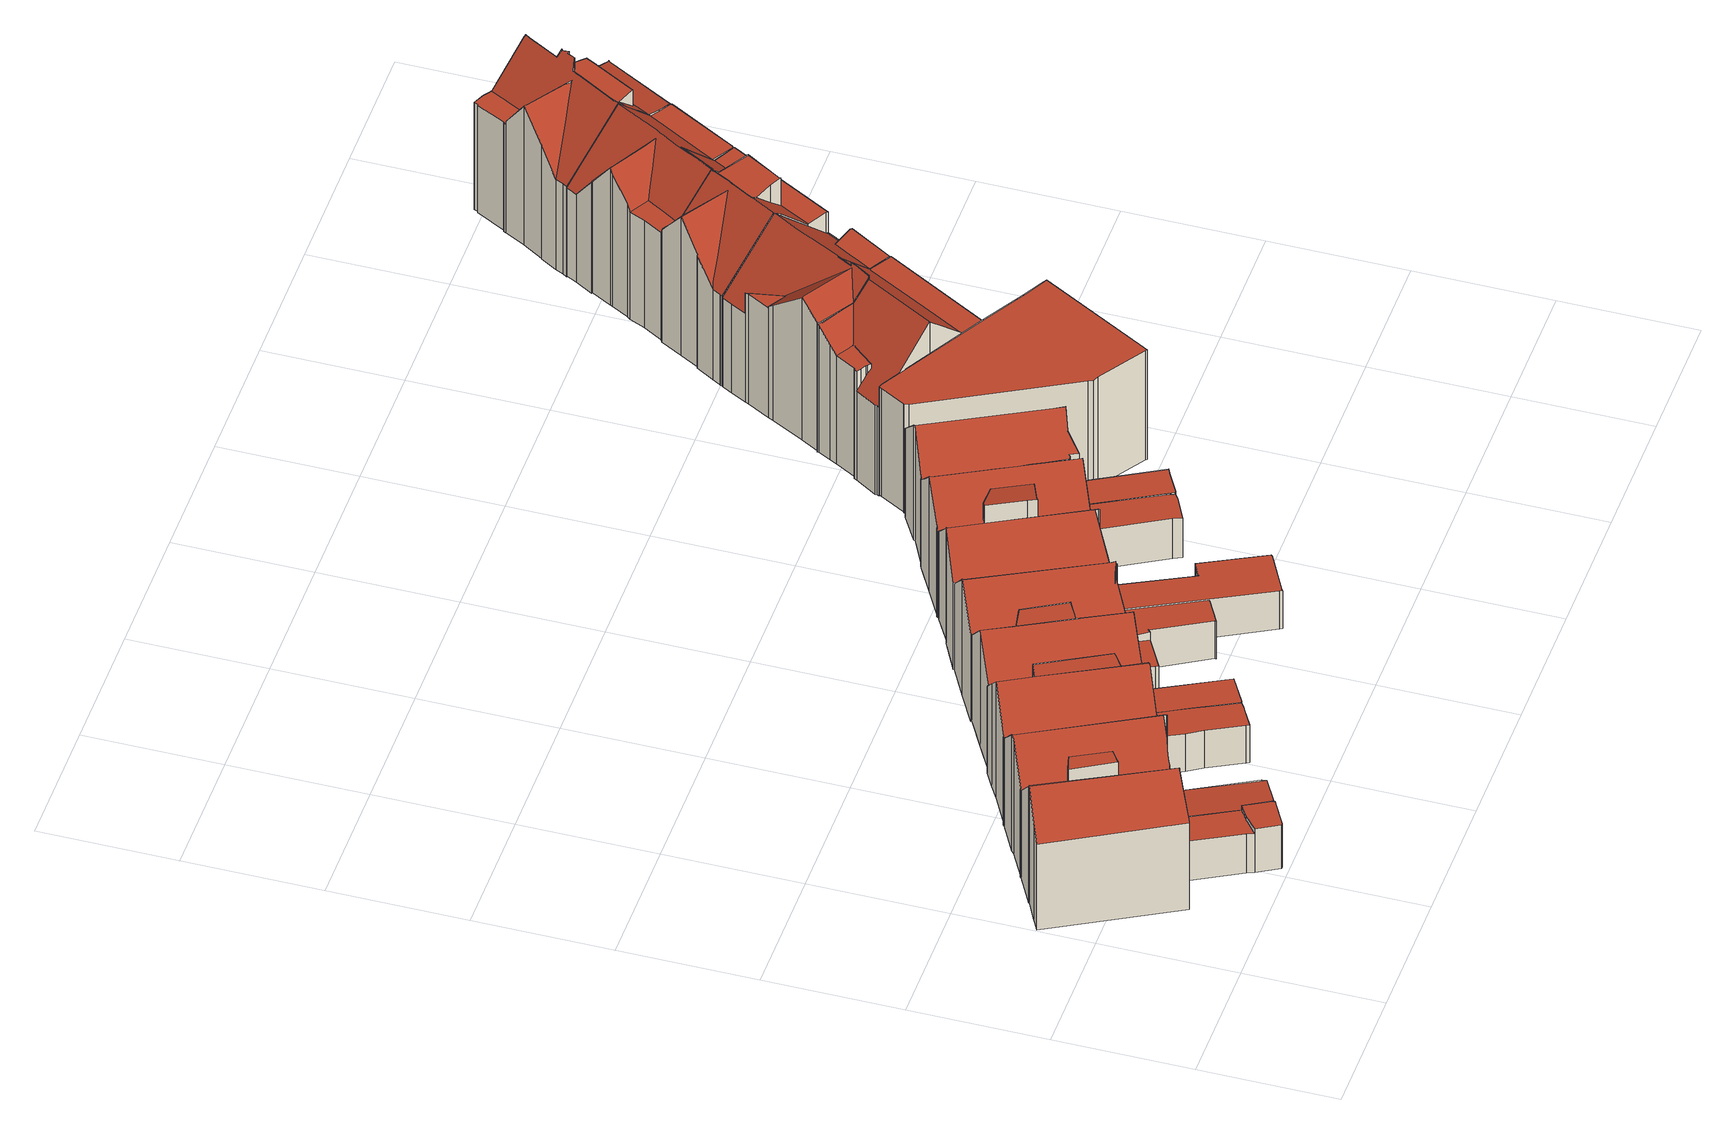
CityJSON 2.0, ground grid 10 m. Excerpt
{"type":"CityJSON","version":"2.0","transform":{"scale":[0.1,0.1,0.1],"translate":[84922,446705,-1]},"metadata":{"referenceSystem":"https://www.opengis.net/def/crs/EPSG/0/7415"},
"CityObjects":{
"building1":{"type":"Building","attributes":{"dak_type":"slanted","data_area":65.31,"data_coverage":0.922,"geconstateerd":false,"gid":18957135,"h_dak_50p":8.48,"h_dak_70p":9.11,"h_dak_max":10.14,"h_dak_min":3.15,"h_maaiveld":-0.09,"kas_warenhuis":false,"lod11_replace":false,"ondergronds_type":"above ground","oorspronkelijkbouwjaar":1916,"pw_actueel":"yes","pw_bron":"ahn3","reconstructie_methode":"tudelft3d-geoflow","reconstruction_skipped":false,"rmse_lod12":2.58,"rmse_lod13":0.845,"rmse_lod22":0.234,"rn":1,"status":"Pand in gebruik","t_run":168.91,"val3dity_codes_lod12":"[]","val3dity_codes_lod13":"[]","val3dity_codes_lod22":"[]"},"children":["building1-1"]},
"building1-1":{"type":"BuildingPart","parents":["building1"],"geometry":[{"type":"Solid","lod":"2.2","boundaries":[[[[0,1,2,3,4,5,6,7,8,9,10,11,12,13,14,15,16,17,18,19,20,21,22]],[[23,0,22,24]],[[25,8,7,26]],[[27,17,16,28]],[[29,21,20,30]],[[31,13,12,32]],[[33,15,14,34]],[[26,7,35]],[[36,6,5,37]],[[37,5,4,38]],[[24,22,21,29]],[[34,14,13,31]],[[39,36,40,41]],[[42,18,17,27]],[[43,28,16,15,33]],[[30,20,19,44]],[[45,9,8,25]],[[35,7,6,36,39]],[[46,11,10,47]],[[32,12,11,46]],[[38,4,3,48]],[[49,50,51,52]],[[53,54,55,56]],[[56,55,28,43]],[[44,19,18,42,57]],[[58,59,60,61]],[[57,42,62,63]],[[63,62,59,58]],[[41,40,54,53]],[[61,60,50,49]],[[48,3,2,64]],[[64,2,1,51]],[[52,51,1,0,23]],[[47,10,9,45]],[[47,45,25,26,35,39,46]],[[56,43,33,34,31,32,46,39,41,53]],[[57,63,58,61,49,52,23,24,29,30,44]],[[48,64,51,50,60,59,62,42,27,28,55,54,40,36,37,38]]]],"semantics":{"surfaces":[{"type":"GroundSurface"},{"type":"WallSurface","on_footprint_edge":true},{"type":"WallSurface","on_footprint_edge":false},{"type":"RoofSurface"}],"values":[[0,1,1,1,1,1,1,1,1,1,1,1,2,1,1,1,1,1,1,1,1,2,2,2,1,2,2,2,2,2,1,1,1,1,3,3,3,3]]}}]},
"building2":{"type":"Building","attributes":{"dak_type":"slanted","data_area":64.58,"data_coverage":0.895,"geconstateerd":false,"gid":11190409,"h_dak_50p":8.73,"h_dak_70p":9.2,"h_dak_max":10.21,"h_dak_min":3.21,"h_maaiveld":-0.117,"kas_warenhuis":false,"lod11_replace":false,"ondergronds_type":"above ground","oorspronkelijkbouwjaar":1916,"pw_actueel":"yes","pw_bron":"ahn3","reconstructie_methode":"tudelft3d-geoflow","reconstruction_skipped":false,"rmse_lod12":2.62,"rmse_lod13":0.764,"rmse_lod22":0.153,"rn":1,"status":"Pand in gebruik","t_run":117.61,"val3dity_codes_lod12":"[]","val3dity_codes_lod13":"[]","val3dity_codes_lod22":"[]"},"children":["building2-1"]},
"building2-1":{"type":"BuildingPart","parents":["building2"],"geometry":[{"type":"Solid","lod":"2.2","boundaries":[[[[65,66,67,68,69,70,71,72,73,20,74,75,76,77,78,79,80,81,82,14,83,84,85,86,87,88,89,90,91,92]],[[93,88,87,94]],[[95,89,88,93]],[[96,83,14,34]],[[97,74,20,98]],[[99,75,74,97]],[[100,101,102]],[[103,85,84,104]],[[34,14,82,105]],[[105,82,81,106]],[[107,108,109,110]],[[104,84,83,96]],[[94,87,86,111]],[[112,68,67,113]],[[114,69,68,112]],[[115,70,69,114]],[[116,73,72,117]],[[118,76,75,99]],[[110,109,119,120]],[[121,122,108,107]],[[120,119,123,124]],[[125,80,79,122,121]],[[126,78,77,127]],[[128,125,129,130]],[[124,123,131,132]],[[132,131,133,134]],[[135,92,91,136]],[[134,133,113,137]],[[138,65,92,135]],[[122,79,78,126]],[[139,66,65,138]],[[130,129,140]],[[101,100,106,141]],[[141,106,81,80,125,128]],[[137,113,67,66,139]],[[111,86,85,103]],[[142,90,89,95]],[[98,20,73,116]],[[117,72,71,143]],[[143,71,70,115]],[[127,77,76,118]],[[136,91,90,142]],[[127,118,99,97,98,116,117,143,115,114,112,113,133,131,123,119,109,108,122,126]],[[141,128,130,140,102,101]],[[137,139,138,135,136,142,95,93,94,111,103,144,134]],[[121,107,110,120,124,132,134,144,103,104,96,34,105,106,100,102,140,129,125]]]],"semantics":{"surfaces":[{"type":"GroundSurface"},{"type":"WallSurface","on_footprint_edge":true},{"type":"WallSurface","on_footprint_edge":false},{"type":"RoofSurface"}],"values":[[0,1,1,1,1,1,2,1,1,1,2,1,1,1,1,1,1,1,2,2,2,1,1,2,2,2,1,2,1,1,1,2,2,1,1,1,1,1,1,1,1,1,3,3,3,3]]}}]},
"building3":{"type":"Building","attributes":{"dak_type":"slanted","data_area":63.76,"data_coverage":0.914,"geconstateerd":false,"gid":11190410,"h_dak_50p":8.94,"h_dak_70p":9.2,"h_dak_max":10.23,"h_dak_min":3.28,"h_maaiveld":-0.036,"kas_warenhuis":false,"lod11_replace":false,"ondergronds_type":"above ground","oorspronkelijkbouwjaar":1988,"pw_actueel":"yes","pw_bron":"ahn3","reconstructie_methode":"tudelft3d-geoflow","reconstruction_skipped":false,"rmse_lod12":2.57,"rmse_lod13":0.774,"rmse_lod22":0.239,"rn":1,"status":"Pand in gebruik","t_run":116.67,"val3dity_codes_lod12":"[]","val3dity_codes_lod13":"[]","val3dity_codes_lod22":"[]"},"children":["building3-1"]},
"building3-1":{"type":"BuildingPart","parents":["building3"],"geometry":[{"type":"Solid","lod":"2.2","boundaries":[[[[145,146,147,148,149,150,151,152,153,154,155,156,157,158,159,160,161,162,163,164,165,166,167,168,169,170,171,172,173]],[[174,146,145,175]],[[175,145,173,176]],[[177,178,179,180]],[[181,182,183,184]],[[185,166,165,186]],[[187,170,169,188]],[[189,172,171,190]],[[191,153,152,192]],[[193,150,149,194]],[[195,156,155,196]],[[197,157,156,195]],[[194,149,148,198]],[[148,199,198]],[[199,148,147,200]],[[198,199,178,177]],[[200,147,146,174]],[[201,160,159,202]],[[203,160,201]],[[186,165,164,204]],[[202,159,158,205]],[[206,154,153,191]],[[180,179,182,181]],[[207,208,163,162,209]],[[210,211,209,212]],[[205,158,157,197]],[[176,173,172,189]],[[188,169,168,213]],[[204,164,163,208]],[[214,215,216]],[[211,210,217]],[[218,219,215,214]],[[212,209,162,161,219,218]],[[219,161,160,203]],[[190,171,170,187]],[[184,183,208,207]],[[196,155,154,206]],[[220,151,150,193]],[[192,152,151,220]],[[213,168,167,221]],[[221,167,166,185]],[[213,221,185,186,204,208,183,182,179,178,199,200,174,175,176,189,190,187,188]],[[217,210,212,218,214,216]],[[211,217,216,215,219,203,201,202,205,197,222,223,194,198,177,180,181,184,207,209]],[[192,220,193,194,223,222,197,195,196,206,191]]]],"semantics":{"surfaces":[{"type":"GroundSurface"},{"type":"WallSurface","on_footprint_edge":true},{"type":"WallSurface","on_footprint_edge":false},{"type":"RoofSurface"}],"values":[[0,1,1,2,2,1,1,1,1,1,1,1,1,1,1,2,1,1,1,1,1,1,2,1,2,1,1,1,1,2,2,2,1,1,1,2,1,1,1,1,1,3,3,3,3]]}}]},
"building4":{"type":"Building","attributes":{"dak_type":"slanted","data_area":62.25,"data_coverage":0.888,"geconstateerd":false,"gid":18954920,"h_dak_50p":8.81,"h_dak_70p":9.23,"h_dak_max":10.14,"h_dak_min":3.1,"h_maaiveld":-0.049,"kas_warenhuis":false,"lod11_replace":false,"ondergronds_type":"above ground","oorspronkelijkbouwjaar":1916,"pw_actueel":"yes","pw_bron":"ahn3","reconstructie_methode":"tudelft3d-geoflow","reconstruction_skipped":false,"rmse_lod12":2.67,"rmse_lod13":0.708,"rmse_lod22":0.155,"rn":1,"status":"Pand in gebruik","t_run":142.48,"val3dity_codes_lod12":"[]","val3dity_codes_lod13":"[]","val3dity_codes_lod22":"[]"},"children":["building4-1"]},
"building4-1":{"type":"BuildingPart","parents":["building4"],"geometry":[{"type":"Solid","lod":"2.2","boundaries":[[[[224,225,226,227,228,229,230,231,232,233,234,235,236,237,238,168,239]],[[240,241,242]],[[243,235,234,244]],[[245,225,224,246]],[[246,224,239,247,248]],[[249,227,226,250]],[[213,168,238,251]],[[252,237,236,253]],[[254,255,253,256]],[[247,239,168,213]],[[256,253,236,235,243]],[[257,232,231,258]],[[259,233,232,257]],[[244,234,233,259]],[[260,261,262]],[[258,231,230,263]],[[264,265,255,254]],[[251,238,237,252]],[[248,247,265,264]],[[250,226,225,245]],[[266,267,268,269]],[[267,228,227,249]],[[270,271,262]],[[272,273,229,228,267,266]],[[271,270,273,272]],[[263,230,229,273]],[[269,268,242]],[[261,260,241,240]],[[258,263,273,270,262,261,256,243,244,259,257]],[[251,252,253,255,265,247,213]],[[242,268,267,249,250,240]],[[262,271,272,266,269,242,241,260]],[[248,264,254,256,261,240,250,245,246]]]],"semantics":{"surfaces":[{"type":"GroundSurface"},{"type":"WallSurface","on_footprint_edge":false},{"type":"WallSurface","on_footprint_edge":true},{"type":"RoofSurface"}],"values":[[0,1,2,2,2,2,2,2,1,2,2,2,2,2,1,2,1,2,1,2,1,2,1,2,1,2,1,1,3,3,3,3,3]]}}]},
"building5":{"type":"Building","attributes":{"dak_type":"slanted","data_area":69.75,"data_coverage":0.925,"geconstateerd":false,"gid":17146356,"h_dak_50p":8.34,"h_dak_70p":9.02,"h_dak_max":10.17,"h_dak_min":2.48,"h_maaiveld":-0.096,"kas_warenhuis":false,"lod11_replace":false,"ondergronds_type":"above ground","oorspronkelijkbouwjaar":1916,"pw_actueel":"yes","pw_bron":"ahn3","reconstructie_methode":"tudelft3d-geoflow","reconstruction_skipped":false,"rmse_lod12":3.05,"rmse_lod13":0.82,"rmse_lod22":0.0588,"rn":1,"status":"Pand in gebruik","t_run":112.1,"val3dity_codes_lod12":"[]","val3dity_codes_lod13":"[]","val3dity_codes_lod22":"[]"},"children":["building5-1"]},
"building5-1":{"type":"BuildingPart","parents":["building5"],"geometry":[{"type":"Solid","lod":"2.2","boundaries":[[[[274,275,276,277,278,279,280,281,282,283,284,285,286,287,288,289,290,291,292,293]],[[294,288,287,295]],[[296,279,278,297]],[[298,290,289,299]],[[300,285,284,301]],[[302,286,285,300,303]],[[304,276,275,305]],[[306,277,276,304]],[[295,287,286,302]],[[307,308,309,310]],[[311,312,313,314]],[[299,289,288,294]],[[303,300,315,316]],[[297,278,277,306]],[[310,309,317,318]],[[318,317,281,280,319]],[[316,315,320,321]],[[321,320,308,307,322]],[[314,313,323,324]],[[322,307,312,311]],[[301,284,283,325]],[[325,283,282,326]],[[319,280,279,296]],[[326,282,281,317]],[[327,291,290,298]],[[328,292,291,327]],[[329,330,274,293,331]],[[331,293,292,328]],[[332,333,330,329]],[[324,323,333,332]],[[305,275,274,330]],[[305,330,333,323,313,312,307,310,318,319,296,297,306,304]],[[308,320,315,300,301,325,326,317,309]],[[322,311,334,335,298,299,294,295,302,303,316,321]],[[329,331,328,327,298,335,334,311,314,324,332]]]],"semantics":{"surfaces":[{"type":"GroundSurface"},{"type":"WallSurface","on_footprint_edge":true},{"type":"WallSurface","on_footprint_edge":false},{"type":"RoofSurface"}],"values":[[0,1,1,1,1,1,1,1,1,2,2,1,2,1,2,1,2,2,2,2,1,1,1,1,1,1,1,1,2,2,1,3,3,3,3]]}}]},
"building6":{"type":"Building","attributes":{"dak_type":"slanted","data_area":82.34,"data_coverage":0.932,"geconstateerd":false,"gid":11568619,"h_dak_50p":8.04,"h_dak_70p":8.84,"h_dak_max":10.12,"h_dak_min":3.13,"h_maaiveld":-0.106,"kas_warenhuis":false,"lod11_replace":false,"ondergronds_type":"above ground","oorspronkelijkbouwjaar":1916,"pw_actueel":"yes","pw_bron":"ahn3","reconstructie_methode":"tudelft3d-geoflow","reconstruction_skipped":false,"rmse_lod12":3.41,"rmse_lod13":0.689,"rmse_lod22":0.0541,"rn":1,"status":"Pand in gebruik","t_run":122.57,"val3dity_codes_lod12":"[]","val3dity_codes_lod13":"[]","val3dity_codes_lod22":"[]"},"children":["building6-1"]},
"building6-1":{"type":"BuildingPart","parents":["building6"],"geometry":[{"type":"Solid","lod":"2.2","boundaries":[[[[336,292,337,338,339,340,341,342,343,344,345,346,347,348,349,350,351,352,353,354,355,356,357]],[[358,359,360,361]],[[362,342,341,363]],[[364,346,345,365]],[[366,343,342,362]],[[367,338,337,368]],[[369,339,338,367]],[[370,349,348,371]],[[372,347,346,364]],[[373,355,354,374]],[[375,340,339,369]],[[363,341,340,375]],[[376,344,343,366]],[[377,352,351,378]],[[374,354,353,379]],[[379,353,352,377]],[[378,351,350,380]],[[381,359,358]],[[371,348,347,372]],[[380,350,349,370]],[[382,356,355,373]],[[383,357,356,382]],[[359,336,357,383]],[[361,360,384,385]],[[385,384,386,387]],[[387,386,365,388]],[[388,365,345,344,376]],[[389,292,336,359,381]],[[368,337,292,389]],[[383,382,373,374,379,377,378,380,370,371,372,364,365,386,384,360,359]],[[385,387,388,376,366,362,363,375,390]],[[381,358,361,385,390,375,369,367,368,389]]]],"semantics":{"surfaces":[{"type":"GroundSurface"},{"type":"WallSurface","on_footprint_edge":false},{"type":"WallSurface","on_footprint_edge":true},{"type":"RoofSurface"}],"values":[[0,1,2,2,2,2,2,2,2,2,2,2,2,2,2,2,2,1,2,2,2,2,2,1,1,1,2,2,2,3,3,3]]}}]},
"building7":{"type":"Building","attributes":{"dak_type":"slanted","data_area":64.27,"data_coverage":0.904,"geconstateerd":false,"gid":11568620,"h_dak_50p":8.54,"h_dak_70p":9.16,"h_dak_max":10.08,"h_dak_min":3.32,"h_maaiveld":-0.107,"kas_warenhuis":false,"lod11_replace":false,"ondergronds_type":"above ground","oorspronkelijkbouwjaar":1916,"pw_actueel":"yes","pw_bron":"ahn3","reconstructie_methode":"tudelft3d-geoflow","reconstruction_skipped":false,"rmse_lod12":2.71,"rmse_lod13":0.758,"rmse_lod22":0.165,"rn":1,"status":"Pand in gebruik","t_run":112.7,"val3dity_codes_lod12":"[]","val3dity_codes_lod13":"[]","val3dity_codes_lod22":"[]"},"children":["building7-1"]},
"building7-1":{"type":"BuildingPart","parents":["building7"],"geometry":[{"type":"Solid","lod":"2.2","boundaries":[[[[391,392,393,343,394,395,396,397,398,399,400,401,402,403,404,405,406,407,408,409,410,411,412,413]],[[414,402,401,415]],[[416,394,343,417]],[[417,343,393,418]],[[419,412,411,420]],[[420,411,410,421]],[[421,410,409,422]],[[423,413,412,419]],[[424,408,407,425]],[[426,427,406,405,428]],[[429,391,413,423]],[[422,409,408,424]],[[430,392,391,429]],[[425,407,406,427]],[[431,432,433,434]],[[435,436,437,438]],[[439,440,441]],[[442,430,436,435]],[[443,400,399,444]],[[444,399,398,445]],[[446,447,432,431]],[[448,404,403,449]],[[445,398,397,433]],[[415,401,400,443]],[[434,433,397,396,450]],[[447,446,451]],[[438,437,427,452]],[[450,396,395,453,454]],[[453,395,394,416]],[[454,453,440,439]],[[418,393,392,430,442]],[[449,403,402,414]],[[428,405,404,448]],[[452,427,426]],[[422,424,425,427,437,436,430,429,423,419,420,421]],[[434,450,454,439,441,455,451,446,431]],[[451,455,441,440,453,416,417,418,456,457,458,459,460,414,415,443,444,445,433,432,447]],[[428,448,449,414,460,459,458,457,456,418,442,435,438,452,426]]]],"semantics":{"surfaces":[{"type":"GroundSurface"},{"type":"WallSurface","on_footprint_edge":true},{"type":"WallSurface","on_footprint_edge":false},{"type":"RoofSurface"}],"values":[[0,1,1,1,1,1,1,1,1,1,1,1,1,1,2,2,2,2,1,1,2,1,1,1,1,2,2,1,1,2,1,1,1,2,3,3,3,3]]}}]},
"building8":{"type":"Building","attributes":{"dak_type":"slanted","data_area":64.26,"data_coverage":0.915,"geconstateerd":false,"gid":18958626,"h_dak_50p":8.51,"h_dak_70p":9.14,"h_dak_max":10.08,"h_dak_min":3.25,"h_maaiveld":-0.075,"kas_warenhuis":false,"lod11_replace":false,"ondergronds_type":"above ground","oorspronkelijkbouwjaar":1916,"pw_actueel":"yes","pw_bron":"ahn3","reconstructie_methode":"tudelft3d-geoflow","reconstruction_skipped":false,"rmse_lod12":2.69,"rmse_lod13":0.729,"rmse_lod22":0.245,"rn":1,"status":"Pand in gebruik","t_run":95.01,"val3dity_codes_lod12":"[]","val3dity_codes_lod13":"[]","val3dity_codes_lod22":"[]"},"children":["building8-1"]},
"building8-1":{"type":"BuildingPart","parents":["building8"],"geometry":[{"type":"Solid","lod":"2.2","boundaries":[[[[461,462,463,464,465,466,467,468,410,469,470,471,472,404,473,474,475,476,477]],[[478,479,464,463,480]],[[481,465,464,479]],[[482,474,473,483]],[[484,468,467,485]],[[485,467,466,486]],[[487,462,488]],[[483,473,404,489]],[[489,404,472,490]],[[491,475,474,482]],[[492,476,475,491]],[[486,466,465,481]],[[480,463,462,487]],[[493,471,470,494]],[[495,496,497,498]],[[494,470,469,499]],[[500,493,501,502]],[[498,497,479,478]],[[490,472,471,493,500]],[[503,477,476,492]],[[504,461,477,503]],[[488,462,461,504]],[[499,469,410,505]],[[505,410,468,484]],[[502,501,506,507]],[[507,506,496,495]],[[497,496,506,501,493,494,499,505,484,485,486,481,479]],[[502,507,495,498,478,508,482,483,489,490,500]],[[503,492,491,482,508,478,480,487,488,504]]]],"semantics":{"surfaces":[{"type":"GroundSurface"},{"type":"WallSurface","on_footprint_edge":true},{"type":"WallSurface","on_footprint_edge":false},{"type":"RoofSurface"}],"values":[[0,1,1,1,1,1,1,1,1,1,1,1,1,1,2,1,2,2,1,1,1,1,1,1,2,2,3,3,3]]}}]},
"building9":{"type":"Building","attributes":{"dak_type":"multiple horizontal","data_area":100.25,"data_coverage":0.935,"geconstateerd":false,"gid":18958627,"h_dak_50p":9.48,"h_dak_70p":9.5,"h_dak_max":10.51,"h_dak_min":3.25,"h_maaiveld":-0.111,"kas_warenhuis":false,"lod11_replace":false,"ondergronds_type":"above ground","oorspronkelijkbouwjaar":1916,"pw_actueel":"yes","pw_bron":"ahn3","reconstructie_methode":"tudelft3d-geoflow","reconstruction_skipped":false,"rmse_lod12":0.591,"rmse_lod13":0.591,"rmse_lod22":0.591,"rn":1,"status":"Pand in gebruik","t_run":122.3,"val3dity_codes_lod12":"[]","val3dity_codes_lod13":"[]","val3dity_codes_lod22":"[]"},"children":["building9-1"]},
"building9-1":{"type":"BuildingPart","parents":["building9"],"geometry":[{"type":"Solid","lod":"2.2","boundaries":[[[[509,510,511,512,513,514,515,516,517,518,519,520,521,522,523,524,525]],[[526,523,522,527]],[[528,524,523,526]],[[529,518,517,530]],[[531,510,509,532]],[[533,511,510,531]],[[532,509,525,534]],[[534,525,524,528]],[[535,512,511,533]],[[536,513,512,535]],[[537,516,515,538]],[[539,514,513,536]],[[530,517,516,537]],[[540,521,520,541]],[[541,520,519,542]],[[542,519,518,529]],[[527,522,521,540]],[[538,515,514,539]],[[527,540,541,542,529,530,537,538,539,536,535,533,531,532,534,528,526]]]],"semantics":{"surfaces":[{"type":"GroundSurface"},{"type":"WallSurface","on_footprint_edge":true},{"type":"RoofSurface"}],"values":[[0,1,1,1,1,1,1,1,1,1,1,1,1,1,1,1,1,1,2]]}}]},
"building10":{"type":"Building","attributes":{"dak_type":"slanted","data_area":63.33,"data_coverage":0.901,"geconstateerd":false,"gid":17147225,"h_dak_50p":10.08,"h_dak_70p":10.87,"h_dak_max":13.11,"h_dak_min":7.67,"h_maaiveld":-0.191,"kas_warenhuis":false,"lod11_replace":false,"ondergronds_type":"above ground","oorspronkelijkbouwjaar":1922,"pw_actueel":"yes","pw_bron":"ahn3","reconstructie_methode":"tudelft3d-geoflow","reconstruction_skipped":false,"rmse_lod12":1.16,"rmse_lod13":1.41,"rmse_lod22":0.0997,"rn":1,"status":"Pand in gebruik","t_run":148.95,"val3dity_codes_lod12":"[]","val3dity_codes_lod13":"[]","val3dity_codes_lod22":"[]"},"children":["building10-1"]},
"building10-1":{"type":"BuildingPart","parents":["building10"],"geometry":[{"type":"Solid","lod":"2.2","boundaries":[[[[543,544,545,546,547,548,549,550,551,552,553,554,555,556,557,558,559,560,561,562,563,564,565,566]],[[567,548,547,568]],[[569,560,559,570]],[[571,555,554,572]],[[573,543,566,574]],[[575,565,564,576]],[[576,564,563,577,578]],[[578,577,579,580]],[[574,566,565,575]],[[581,546,545,582]],[[572,554,553,583]],[[584,550,549,585]],[[586,551,550,584]],[[568,547,546,581]],[[587,588,589]],[[583,553,552,590]],[[590,552,551,586]],[[577,563,562,591]],[[580,579,592,593]],[[570,559,558,594]],[[594,558,557,595]],[[595,557,556,596]],[[596,556,555,571]],[[582,545,544,597]],[[585,549,548,567]],[[591,562,561,598]],[[598,561,560,569]],[[593,592,599,600]],[[600,599,588,587]],[[597,544,543,573]],[[590,586,584,585,567,601,570,594,602,603]],[[594,595,596,571,572,583,590,603,602]],[[570,601,567,568,604,605,606,589,588,599,592,579,577,591,598,569]],[[607,608,573,574,575,576,578,580,593,600,587,589,606,605,609]],[[597,573,608,607,609,605,604,568,581,582]]]],"semantics":{"surfaces":[{"type":"GroundSurface"},{"type":"WallSurface","on_footprint_edge":true},{"type":"WallSurface","on_footprint_edge":false},{"type":"RoofSurface"}],"values":[[0,1,1,1,1,1,1,2,1,1,1,1,1,1,2,1,1,1,2,1,1,1,1,1,1,1,1,2,2,1,3,3,3,3,3]]}}]},
"building11":{"type":"Building","attributes":{"dak_type":"slanted","data_area":62.31,"data_coverage":0.875,"geconstateerd":false,"gid":11568617,"h_dak_50p":10.65,"h_dak_70p":11.34,"h_dak_max":12.33,"h_dak_min":7.47,"h_maaiveld":-0.2,"kas_warenhuis":false,"lod11_replace":false,"ondergronds_type":"above ground","oorspronkelijkbouwjaar":1923,"pw_actueel":"yes","pw_bron":"ahn3","reconstructie_methode":"tudelft3d-geoflow","reconstruction_skipped":false,"rmse_lod12":1.46,"rmse_lod13":1.61,"rmse_lod22":0.0477,"rn":1,"status":"Pand in gebruik","t_run":103.2,"val3dity_codes_lod12":"[]","val3dity_codes_lod13":"[]","val3dity_codes_lod22":"[]"},"children":["building11-1"]},
"building11-1":{"type":"BuildingPart","parents":["building11"],"geometry":[{"type":"Solid","lod":"2.2","boundaries":[[[[610,611,612,613,614,615,616,617,618,619,620,554,621,552,551,622,623,624,549,548,547,625,546,626,627]],[[590,552,621,628]],[[628,621,554,572]],[[629,548,549,630]],[[631,626,546,632]],[[633,634,635]],[[636,627,626,631]],[[637,614,613,638]],[[639,640,638,641]],[[642,612,611,643]],[[630,549,624,644]],[[644,624,623,645]],[[646,618,617,647]],[[648,620,619,649]],[[650,648,651,652]],[[649,619,618,646]],[[641,638,613,612,642]],[[653,615,614,637]],[[654,616,615,653]],[[647,617,616,654]],[[572,554,620,648,650]],[[586,551,552,590]],[[651,655,652]],[[652,655,656]],[[657,625,547,568]],[[632,546,625,657]],[[568,547,548,629]],[[645,623,622,658,659]],[[659,658,660]],[[658,622,551,586]],[[661,610,627,636]],[[635,634,643,662]],[[640,639,663]],[[662,643,611,610,661]],[[652,656,590,628,572,650]],[[655,651,648,649,646,647,664,665,666,660,658,586,590,656]],[[667,668,636,631,632,657,568,669]],[[644,645,659,660,666,665,664,647,654,653,637,638,640,663,670,667,669,568,629,630]],[[661,636,668,667,670,633,635,662]],[[634,633,670,663,639,641,642,643]]]],"semantics":{"surfaces":[{"type":"GroundSurface"},{"type":"WallSurface","on_footprint_edge":true},{"type":"WallSurface","on_footprint_edge":false},{"type":"RoofSurface"}],"values":[[0,1,1,1,1,2,1,1,2,1,1,1,1,1,2,1,1,1,1,1,1,1,2,2,1,1,1,1,2,1,1,2,2,1,3,3,3,3,3,3]]}}]},
"building12":{"type":"Building","attributes":{"dak_type":"slanted","data_area":65.05,"data_coverage":0.918,"geconstateerd":false,"gid":18956887,"h_dak_50p":10.63,"h_dak_70p":11.48,"h_dak_max":12.27,"h_dak_min":7.71,"h_maaiveld":-0.167,"kas_warenhuis":false,"lod11_replace":false,"ondergronds_type":"above ground","oorspronkelijkbouwjaar":1922,"pw_actueel":"yes","pw_bron":"ahn3","reconstructie_methode":"tudelft3d-geoflow","reconstruction_skipped":false,"rmse_lod12":1.44,"rmse_lod13":1.67,"rmse_lod22":0.0555,"rn":1,"status":"Pand in gebruik","t_run":146.46,"val3dity_codes_lod12":"[]","val3dity_codes_lod13":"[]","val3dity_codes_lod22":"[]"},"children":["building12-1"]},
"building12-1":{"type":"BuildingPart","parents":["building12"],"geometry":[{"type":"Solid","lod":"2.2","boundaries":[[[[671,672,673,674,675,676,677,678,679,680,681,619,682,683,684,617,616,685,686,687,688,689,690,691]],[[692,616,617,647]],[[693,686,685,694]],[[695,688,687,696]],[[697,689,688,695]],[[698,690,689,697]],[[699,678,677,700]],[[701,675,674,702]],[[694,685,616,692]],[[703,691,690,698]],[[704,673,672,705]],[[647,617,684,706]],[[707,708,709,710]],[[706,684,683,711]],[[712,671,691,703]],[[713,714,715,716]],[[717,718,719,720]],[[721,722,714,713]],[[696,687,686,693]],[[710,709,722,721]],[[720,719,708,707]],[[702,674,673,704]],[[723,676,675,701]],[[700,677,676,723]],[[724,725,726]],[[727,682,619,728]],[[728,619,681,729]],[[729,681,680,730]],[[731,679,678,699]],[[716,715,726]],[[718,717,732]],[[733,734,732]],[[735,736,725,724]],[[737,738,736,735]],[[734,733,738,737]],[[711,683,682,727]],[[730,680,679,731]],[[705,672,671,712]],[[698,697,695,696,739,740,741,742]],[[700,723,701,702,704,716,726,725,699]],[[705,712,703,698,742,741,743]],[[744,717,720,707,710,721,713,716,704,705,743,741,740,739,696,693,694,692,647]],[[732,717,744,647,706,711,745,738,733]],[[734,737,735,724,726,715,714,722,709,708,719,718,732]],[[728,729,730,731,699,725,736,738,745,711,727]]]],"semantics":{"surfaces":[{"type":"GroundSurface"},{"type":"WallSurface","on_footprint_edge":true},{"type":"WallSurface","on_footprint_edge":false},{"type":"RoofSurface"}],"values":[[0,1,1,1,1,1,1,1,1,1,1,1,2,1,1,2,2,2,1,2,2,1,1,1,2,1,1,1,1,2,2,2,2,2,2,1,1,1,3,3,3,3,3,3,3]]}}]},
"building13":{"type":"Building","attributes":{"dak_type":"slanted","data_area":63.47,"data_coverage":0.895,"geconstateerd":false,"gid":18956907,"h_dak_50p":10.23,"h_dak_70p":11.06,"h_dak_max":12.27,"h_dak_min":3.13,"h_maaiveld":-0.135,"kas_warenhuis":false,"lod11_replace":false,"ondergronds_type":"above ground","oorspronkelijkbouwjaar":1923,"pw_actueel":"yes","pw_bron":"ahn3","reconstructie_methode":"tudelft3d-geoflow","reconstruction_skipped":false,"rmse_lod12":1.59,"rmse_lod13":1.66,"rmse_lod22":0.719,"rn":1,"status":"Pand in gebruik","t_run":120.87,"val3dity_codes_lod12":"[]","val3dity_codes_lod13":"[]","val3dity_codes_lod22":"[]"},"children":["building13-1"]},
"building13-1":{"type":"BuildingPart","parents":["building13"],"geometry":[{"type":"Solid","lod":"2.2","boundaries":[[[[746,747,748,749,750,751,752,753,754,755,756,757,758,759,760,761,762,763,764,765,766,767,768,769,770,771]],[[772,762,761,773]],[[774,756,755,723]],[[775,752,751,776]],[[776,751,750,777]],[[778,769,768,779]],[[780,771,770,781]],[[782,754,753,730]],[[730,753,752,775]],[[783,748,747,784]],[[781,770,769,778]],[[785,766,765,786]],[[773,761,760,787]],[[788,757,756,774]],[[704,758,757,788]],[[723,755,754,782]],[[789,746,771,780]],[[790,759,758,704]],[[787,760,759,790]],[[777,750,749,791]],[[792,764,763,793]],[[786,765,764,792]],[[791,749,748,783]],[[779,768,767,794]],[[784,747,746,789]],[[793,763,762,772]],[[794,767,766,785]],[[795,792,793,772,773,787,790,796,797]],[[798,799,704,788,774,723,782,800,801,783,784,802,803,804]],[[789,780,781,805,806,807,797,796,790,704,799,798,804,803,802,784]],[[783,801,800,782,730,775,776,777,791]],[[806,805,781,778,779,794,808,809,807]],[[794,785,786,792,795,797,807,809,808]]]],"semantics":{"surfaces":[{"type":"GroundSurface"},{"type":"WallSurface","on_footprint_edge":true},{"type":"RoofSurface"}],"values":[[0,1,1,1,1,1,1,1,1,1,1,1,1,1,1,1,1,1,1,1,1,1,1,1,1,1,1,2,2,2,2,2,2]]}}]},
"building14":{"type":"Building","attributes":{"dak_type":"slanted","data_area":60.75,"data_coverage":0.859,"geconstateerd":false,"gid":18956901,"h_dak_50p":10.43,"h_dak_70p":11.35,"h_dak_max":12.82,"h_dak_min":7.68,"h_maaiveld":-0.184,"kas_warenhuis":false,"lod11_replace":false,"ondergronds_type":"above ground","oorspronkelijkbouwjaar":1922,"pw_actueel":"yes","pw_bron":"ahn3","reconstructie_methode":"tudelft3d-geoflow","reconstruction_skipped":false,"rmse_lod12":1.37,"rmse_lod13":1.61,"rmse_lod22":0.09,"rn":1,"status":"Pand in gebruik","t_run":126.03,"val3dity_codes_lod12":"[]","val3dity_codes_lod13":"[]","val3dity_codes_lod22":"[]"},"children":["building14-1"]},
"building14-1":{"type":"BuildingPart","parents":["building14"],"geometry":[{"type":"Solid","lod":"2.2","boundaries":[[[[810,811,812,813,814,815,816,817,818,819,820,821,822,823,824,825,826,827,828,829,830,831,832,833,834,835,836,837,838,839,840,841]],[[842,819,818,843]],[[844,834,833,845]],[[846,847,823,822,848]],[[849,838,837,850]],[[851,836,835,852]],[[853,854,855,856]],[[857,840,839,858]],[[859,860,861,862]],[[852,835,834,844,863]],[[864,820,819,842]],[[865,830,829,777]],[[866,867,868,869]],[[870,832,831,871]],[[863,844,860,859]],[[871,831,830,865]],[[872,873,874,875]],[[876,877,867,866]],[[843,818,817,878]],[[845,833,832,870]],[[879,880,881,882]],[[880,879,883]],[[862,861,854,853]],[[856,855,884,885]],[[886,887,888,889]],[[848,822,821,890]],[[875,874,869,891]],[[891,869,868,892,893]],[[882,881,877,876]],[[894,824,823,847]],[[850,837,836,851]],[[858,839,838,849]],[[885,884,887,886]],[[889,888,873,872]],[[895,896,841,840,857]],[[893,892,847,846]],[[897,825,824,894]],[[898,826,825,897]],[[899,827,826,898]],[[777,829,828,900]],[[900,828,827,899]],[[901,902,903]],[[902,901,904]],[[905,812,811,906]],[[907,815,814,908]],[[908,814,813,909]],[[909,813,812,905]],[[878,817,816,910]],[[910,816,815,907]],[[911,912,896,895]],[[913,810,841,896]],[[914,915,916]],[[915,914,912,911]],[[906,811,810,913]],[[890,821,820,864]],[[866,869,874,873,888,887,884,855,854,861,860,844,845,917,883,879,882,876]],[[918,857,858,849,850,919,904,901]],[[920,921,897,894,847,892,868,867,877,881,880,883,917,845,870,871,922,923,924]],[[865,777,900,899,898,897,921,920,924,923,922,871]],[[925,926,903,902,904,919,850,851,852,863,859,862,853,856,885,886,889,872,875,891,893,846,848,890,864,842,843,878,927,928]],[[928,927,878,910,907,908,909,905,906,913,896,912,914,916,925]],[[903,926,925,916,915,911,895,857,918,901]]]],"semantics":{"surfaces":[{"type":"GroundSurface"},{"type":"WallSurface","on_footprint_edge":true},{"type":"WallSurface","on_footprint_edge":false},{"type":"RoofSurface"}],"values":[[0,1,1,1,1,1,2,1,2,1,1,1,2,1,2,1,2,2,1,1,2,2,2,2,2,1,2,2,2,1,1,1,2,2,1,2,1,1,1,1,1,2,2,1,1,1,1,1,1,2,1,2,2,1,1,3,3,3,3,3,3,3]]}}]}
},
"vertices":[
[107,5,9],[98,21,9],[96,26,9],[75,64,9],[74,64,9],[73,64,9],[72,65,9],[50,51,9],[1,141,9],[3,142,9],[10,146,9],[26,154,9],[25,154,9],[47,166,9],[48,167,9],[49,165,9],[95,79,9],[100,68,9],[118,36,9],[128,18,9],[128,16,9],[126,15,9],[108,5,9],[107,5,47],[108,5,47],[1,141,84],[50,51,85],[100,68,44],[95,79,44],[126,15,47],[128,16,47],[47,166,86],[25,154,111],[49,165,85],[48,167,85],[50,51,86],[72,65,44],[73,64,44],[74,64,44],[72,65,111],[77,66,44],[77,66,106],[118,36,43],[95,79,84],[128,18,47],[3,142,86],[26,154,111],[10,146,94],[75,64,44],[109,30,47],[109,30,43],[98,21,43],[98,21,47],[93,78,86],[93,78,44],[94,79,44],[94,79,85],[118,36,47],[115,34,47],[115,34,43],[112,32,43],[112,32,47],[116,35,43],[116,35,47],[96,26,43],
[120,89,9],[120,88,9],[119,88,9],[149,32,9],[151,29,9],[134,19,9],[133,19,9],[132,18,9],[130,18,9],[110,50,9],[110,51,9],[109,52,9],[100,70,9],[98,72,9],[95,78,9],[79,109,9],[63,138,9],[49,164,9],[49,167,9],[69,178,9],[71,180,9],[93,192,9],[94,193,9],[95,191,9],[143,102,9],[142,102,9],[136,99,9],[127,94,9],[95,191,85],[94,193,85],[143,102,84],[49,167,86],[110,50,42],[128,16,42],[110,51,42],[64,139,87],[64,139,98],[75,142,98],[71,180,111],[69,178,109],[49,164,85],[63,138,86],[96,79,87],[96,79,43],[97,79,43],[97,79,88],[93,192,86],[149,32,44],[119,88,44],[151,29,43],[134,19,42],[130,18,42],[132,18,42],[109,52,42],[100,81,43],[100,81,91],[95,78,86],[95,78,43],[104,83,43],[104,83,95],[79,109,86],[98,72,43],[100,70,43],[79,109,99],[80,110,87],[80,110,99],[109,85,44],[109,85,102],[118,90,44],[118,90,112],[127,94,102],[136,99,92],[119,88,112],[120,89,111],[120,88,111],[89,116,98],[63,138,98],[142,102,86],[133,19,42],[71,179,111],
[179,94,10],[168,114,10],[167,115,10],[167,116,10],[165,115,10],[165,114,10],[144,103,10],[143,102,10],[142,104,10],[94,192,10],[94,193,10],[95,193,10],[117,205,10],[127,211,10],[139,218,10],[140,218,10],[154,191,10],[180,143,10],[187,129,10],[191,123,10],[198,110,10],[205,97,10],[213,81,10],[220,68,10],[216,65,10],[214,64,10],[200,56,10],[199,58,10],[186,83,10],[168,114,44],[179,94,43],[186,83,43],[169,116,107],[169,116,44],[181,125,44],[181,125,92],[186,128,86],[186,128,44],[186,129,44],[186,129,86],[205,97,43],[198,110,43],[214,64,43],[216,65,43],[199,58,43],[200,56,43],[142,104,87],[143,102,87],[165,114,111],[165,115,112],[95,193,86],[94,193,86],[117,205,112],[167,116,109],[167,116,44],[167,115,44],[140,218,86],[139,218,86],[140,218,85],[191,123,43],[127,211,100],[94,192,86],[187,129,84],[187,129,44],[180,143,84],[179,142,100],[179,142,86],[180,143,100],[220,68,43],[153,191,100],[153,191,86],[140,185,100],[167,134,101],[154,191,100],[154,191,85],[144,103,88],[213,81,43],[130,181,112],[158,128,112],
[140,217,10],[142,218,10],[163,230,10],[186,243,10],[201,215,10],[218,185,10],[234,154,10],[235,154,10],[233,152,10],[232,153,10],[220,145,10],[211,140,10],[210,139,10],[242,80,10],[221,68,10],[189,127,10],[173,211,112],[173,211,103],[183,212,102],[211,140,111],[220,145,100],[142,218,87],[140,217,85],[189,127,43],[189,127,86],[186,243,85],[163,230,112],[221,68,43],[242,80,42],[210,139,43],[191,128,87],[191,128,43],[210,139,112],[233,152,86],[235,154,83],[232,153,86],[194,171,102],[194,171,112],[202,176,102],[234,154,83],[190,127,87],[190,127,43],[201,215,102],[201,215,84],[200,215,85],[200,215,102],[216,184,86],[216,184,102],[218,185,102],[218,185,84],
[283,173,9],[312,119,9],[311,118,9],[293,108,9],[293,109,9],[271,147,9],[271,148,9],[269,146,9],[267,145,9],[246,133,9],[245,135,9],[236,153,9],[234,152,9],[233,153,9],[235,154,9],[186,244,9],[209,257,9],[231,269,9],[232,268,9],[281,177,9],[235,154,86],[233,153,84],[271,147,43],[293,109,42],[209,257,111],[186,244,85],[236,153,37],[245,135,36],[234,152,84],[236,153,86],[311,118,42],[312,119,42],[293,108,42],[257,166,43],[257,166,37],[263,154,37],[263,154,43],[256,167,110],[256,167,43],[278,177,43],[278,177,86],[250,164,37],[250,164,104],[269,146,36],[269,146,43],[271,148,43],[254,165,37],[254,165,108],[257,166,110],[281,173,43],[281,173,86],[246,133,36],[267,145,36],[231,269,85],[232,268,85],[283,173,84],[283,173,43],[281,177,84],[282,173,84],[282,173,43],[255,168,110],[209,256,111],
[281,178,9],[233,268,9],[232,270,9],[255,282,9],[255,281,9],[277,294,9],[278,294,9],[326,205,9],[325,204,9],[302,191,9],[301,191,9],[330,136,9],[332,132,9],[333,133,9],[341,137,9],[343,138,9],[367,93,9],[366,92,9],[336,76,9],[335,75,9],[334,77,9],[282,174,9],[281,178,86],[281,178,44],[286,182,44],[286,182,92],[278,294,85],[277,294,86],[301,191,44],[302,191,44],[326,205,83],[232,270,85],[233,268,85],[255,282,111],[333,133,43],[332,132,43],[330,136,43],[335,75,42],[336,76,42],[255,281,111],[325,204,85],[367,93,42],[343,138,43],[366,92,42],[341,137,43],[281,178,85],[334,77,42],[282,174,44],[301,194,44],[301,194,111],[302,192,44],[302,192,111],[302,191,111],[232,268,84],[296,204,111],
[380,165,9],[350,218,9],[348,217,9],[319,218,9],[309,236,9],[306,242,9],[292,267,9],[292,269,9],[278,295,9],[279,296,9],[280,296,9],[301,308,9],[322,320,9],[324,321,9],[324,319,9],[372,231,9],[391,197,9],[403,175,9],[404,172,9],[405,171,9],[401,168,9],[397,166,9],[383,159,9],[301,308,110],[280,296,87],[319,218,85],[326,205,86],[348,217,110],[397,166,43],[401,168,43],[405,171,43],[404,172,43],[383,159,43],[403,175,44],[391,197,44],[372,231,83],[372,231,44],[324,319,85],[380,165,44],[350,218,44],[294,268,102],[294,268,87],[292,267,85],[292,267,103],[364,226,93],[364,226,44],[366,227,44],[366,227,90],[310,237,102],[310,237,86],[324,243,101],[350,218,108],[279,296,86],[278,295,84],[292,269,85],[295,269,102],[295,269,88],[324,321,85],[322,320,86],[306,242,102],[311,269,101],[372,231,84],[309,236,85],[309,236,102],[320,251,101],[333,247,110],[328,255,110],[321,269,110],[316,278,110],[301,307,110],
[372,345,9],[418,256,9],[406,249,9],[394,243,9],[393,242,9],[426,182,9],[422,180,9],[406,171,9],[402,176,9],[375,226,9],[371,233,9],[324,320,9],[325,321,9],[347,332,9],[347,333,9],[367,345,9],[368,343,9],[394,243,110],[394,243,44],[406,249,97],[393,242,44],[347,332,110],[325,321,86],[406,171,44],[422,180,44],[426,182,44],[418,256,84],[418,256,83],[324,321,84],[324,320,84],[347,333,110],[367,345,87],[371,233,44],[375,226,44],[376,228,88],[376,228,44],[383,238,44],[383,238,99],[402,176,44],[371,233,86],[372,233,44],[372,233,87],[368,343,87],[372,345,83],[405,171,44],[373,234,44],[373,234,88],[390,250,110],
[372,348,9],[382,366,9],[383,368,9],[386,367,9],[466,322,9],[492,307,9],[497,304,9],[512,296,9],[516,294,9],[471,213,9],[469,210,9],[468,211,9],[434,233,9],[429,235,9],[428,238,9],[372,344,9],[371,347,9],[428,238,105],[429,235,105],[372,344,104],[471,213,105],[516,294,105],[382,366,104],[372,348,104],[383,368,104],[371,347,104],[386,367,104],[466,322,105],[512,296,105],[497,304,105],[492,307,105],[434,233,105],[468,211,105],[469,210,105],
[405,404,8],[408,410,8],[413,419,8],[413,420,8],[441,404,8],[453,397,8],[454,397,8],[469,422,8],[469,423,8],[494,409,8],[509,400,8],[510,400,8],[510,399,8],[467,323,8],[466,322,8],[451,331,8],[424,346,8],[383,368,8],[384,370,8],[384,371,8],[394,387,8],[395,389,8],[396,389,8],[397,390,8],[453,397,132],[441,404,119],[383,368,86],[424,346,132],[510,399,103],[510,400,103],[405,404,103],[397,390,103],[396,389,103],[395,389,103],[394,387,86],[394,387,103],[397,385,90],[397,385,103],[413,420,120],[413,419,119],[509,400,103],[469,422,131],[454,397,131],[469,423,131],[404,380,103],[404,380,99],[417,395,103],[494,409,103],[384,371,86],[401,383,94],[401,383,103],[451,331,103],[466,322,103],[467,323,103],[408,410,109],[384,370,86],[402,382,96],[402,382,103],[425,347,132],[451,332,103],[493,408,103],[420,397,104],[418,397,103],[418,395,103],[408,403,103],[407,403,103],[414,399,103],
[434,457,8],[436,461,8],[445,477,8],[446,480,8],[452,491,8],[456,498,8],[457,499,8],[497,476,8],[538,453,8],[540,452,8],[529,432,8],[498,407,8],[463,412,8],[462,410,8],[461,408,8],[415,418,8],[414,420,8],[421,433,8],[498,407,103],[453,397,133],[454,397,134],[414,420,120],[413,420,119],[450,454,104],[438,460,104],[438,460,105],[421,433,133],[452,491,86],[446,480,86],[447,475,104],[447,475,89],[446,480,104],[445,477,104],[436,461,104],[461,408,134],[462,410,134],[538,453,86],[497,476,132],[529,432,85],[540,452,85],[529,432,103],[528,433,85],[528,433,103],[456,498,86],[457,499,86],[528,433,86],[511,438,103],[415,418,119],[463,412,131],[463,412,134],[461,411,133],[434,457,109],[436,461,105],[451,454,104],[497,475,132],[486,456,132],[469,425,133],[460,411,132],[423,432,133],[442,404,119],[452,453,104],
[489,550,8],[503,542,8],[527,528,8],[528,527,8],[542,552,8],[543,554,8],[546,552,8],[568,539,8],[583,531,8],[584,531,8],[584,530,8],[539,453,8],[524,461,8],[503,473,8],[457,500,8],[458,501,8],[461,507,8],[469,520,8],[470,520,8],[478,534,8],[487,550,8],[457,499,87],[458,501,87],[457,500,87],[469,520,107],[461,507,87],[470,520,107],[478,534,130],[568,539,102],[546,552,127],[542,552,131],[528,527,131],[487,550,106],[527,528,132],[503,542,105],[503,473,127],[516,509,132],[516,509,127],[517,511,127],[517,511,132],[524,461,103],[489,550,106],[525,525,132],[525,525,127],[526,527,127],[526,527,132],[508,495,132],[508,495,127],[509,497,127],[509,497,132],[519,514,132],[519,514,127],[543,554,131],[553,511,127],[553,511,102],[531,524,127],[539,453,103],[540,452,103],[584,530,102],[584,531,102],[583,531,102],[514,493,127],[528,488,112],[528,488,127],[538,485,126],[538,485,102],[538,484,126],[538,484,102],[465,508,90],[478,509,100],[514,513,128],[479,533,130],[504,538,108],[498,477,132],[525,461,103],
[531,629,9],[571,606,9],[598,592,9],[612,584,9],[613,583,9],[613,582,9],[585,532,9],[584,531,9],[567,540,9],[543,554,9],[529,529,9],[528,527,9],[527,528,9],[501,543,9],[490,549,9],[487,550,9],[488,551,9],[496,565,9],[501,576,9],[503,579,9],[510,591,9],[511,593,9],[519,608,9],[518,608,9],[526,621,9],[530,629,9],[488,551,103],[487,550,103],[529,529,130],[585,532,102],[613,582,102],[613,583,102],[518,608,107],[519,608,107],[530,629,86],[526,621,86],[567,540,103],[598,592,102],[571,606,132],[510,591,125],[503,579,108],[490,549,103],[528,527,130],[531,629,87],[501,543,103],[612,584,102],[501,576,103],[496,565,103],[511,593,129],[504,575,103],[501,544,103],[516,568,103],[542,556,132],[528,529,132],[568,541,103],[597,591,102],[553,574,132],[551,571,132],[550,569,132],[529,613,93],[531,610,96],[548,573,129],[512,593,129],[513,592,129],
[561,682,8],[562,682,8],[574,704,8],[575,704,8],[576,707,8],[584,703,8],[588,700,8],[590,699,8],[616,685,8],[617,684,8],[615,681,8],[602,658,8],[605,656,8],[606,656,8],[617,649,8],[625,645,8],[642,635,8],[643,635,8],[642,634,8],[613,583,8],[604,588,8],[596,593,8],[589,596,8],[576,604,8],[572,606,8],[530,629,8],[532,632,8],[535,638,8],[542,650,8],[543,650,8],[552,665,8],[560,680,8],[617,684,133],[616,685,132],[572,606,126],[576,604,126],[606,656,137],[606,656,126],[605,656,137],[542,650,107],[535,638,87],[532,632,87],[530,629,87],[576,615,132],[576,615,126],[590,639,127],[590,639,132],[552,665,130],[543,650,107],[572,607,132],[572,607,126],[573,610,126],[573,610,132],[572,606,132],[615,681,133],[604,588,103],[613,641,127],[613,641,113],[604,650,126],[604,650,127],[589,596,112],[596,593,104],[600,645,137],[600,645,127],[603,651,127],[603,651,137],[609,633,127],[609,633,113],[590,699,103],[593,603,126],[593,603,112],[595,607,112],[595,607,126],[579,608,126],[591,641,127],[591,641,132],[593,644,132],[593,644,127],[599,645,127],[599,645,137],[602,658,133],[604,650,138],[605,655,126],[605,655,137],[617,649,113],[560,680,106],[560,680,103],[625,645,104],[642,635,101],[643,635,101],[642,634,101],[584,646,128],[584,646,124],[586,648,124],[588,643,128],[574,704,102],[562,682,103],[584,703,103],[576,707,102],[575,704,102],[588,700,103],[563,679,105],[563,679,103],[561,682,103],[566,678,103],[566,678,104],[571,676,103],[577,604,126],[555,663,130],[544,639,93],[620,635,104],[625,644,104],[601,601,104],[602,604,104],[615,626,104],[575,673,103],[580,662,112],[589,699,103],[576,674,103]
]}
